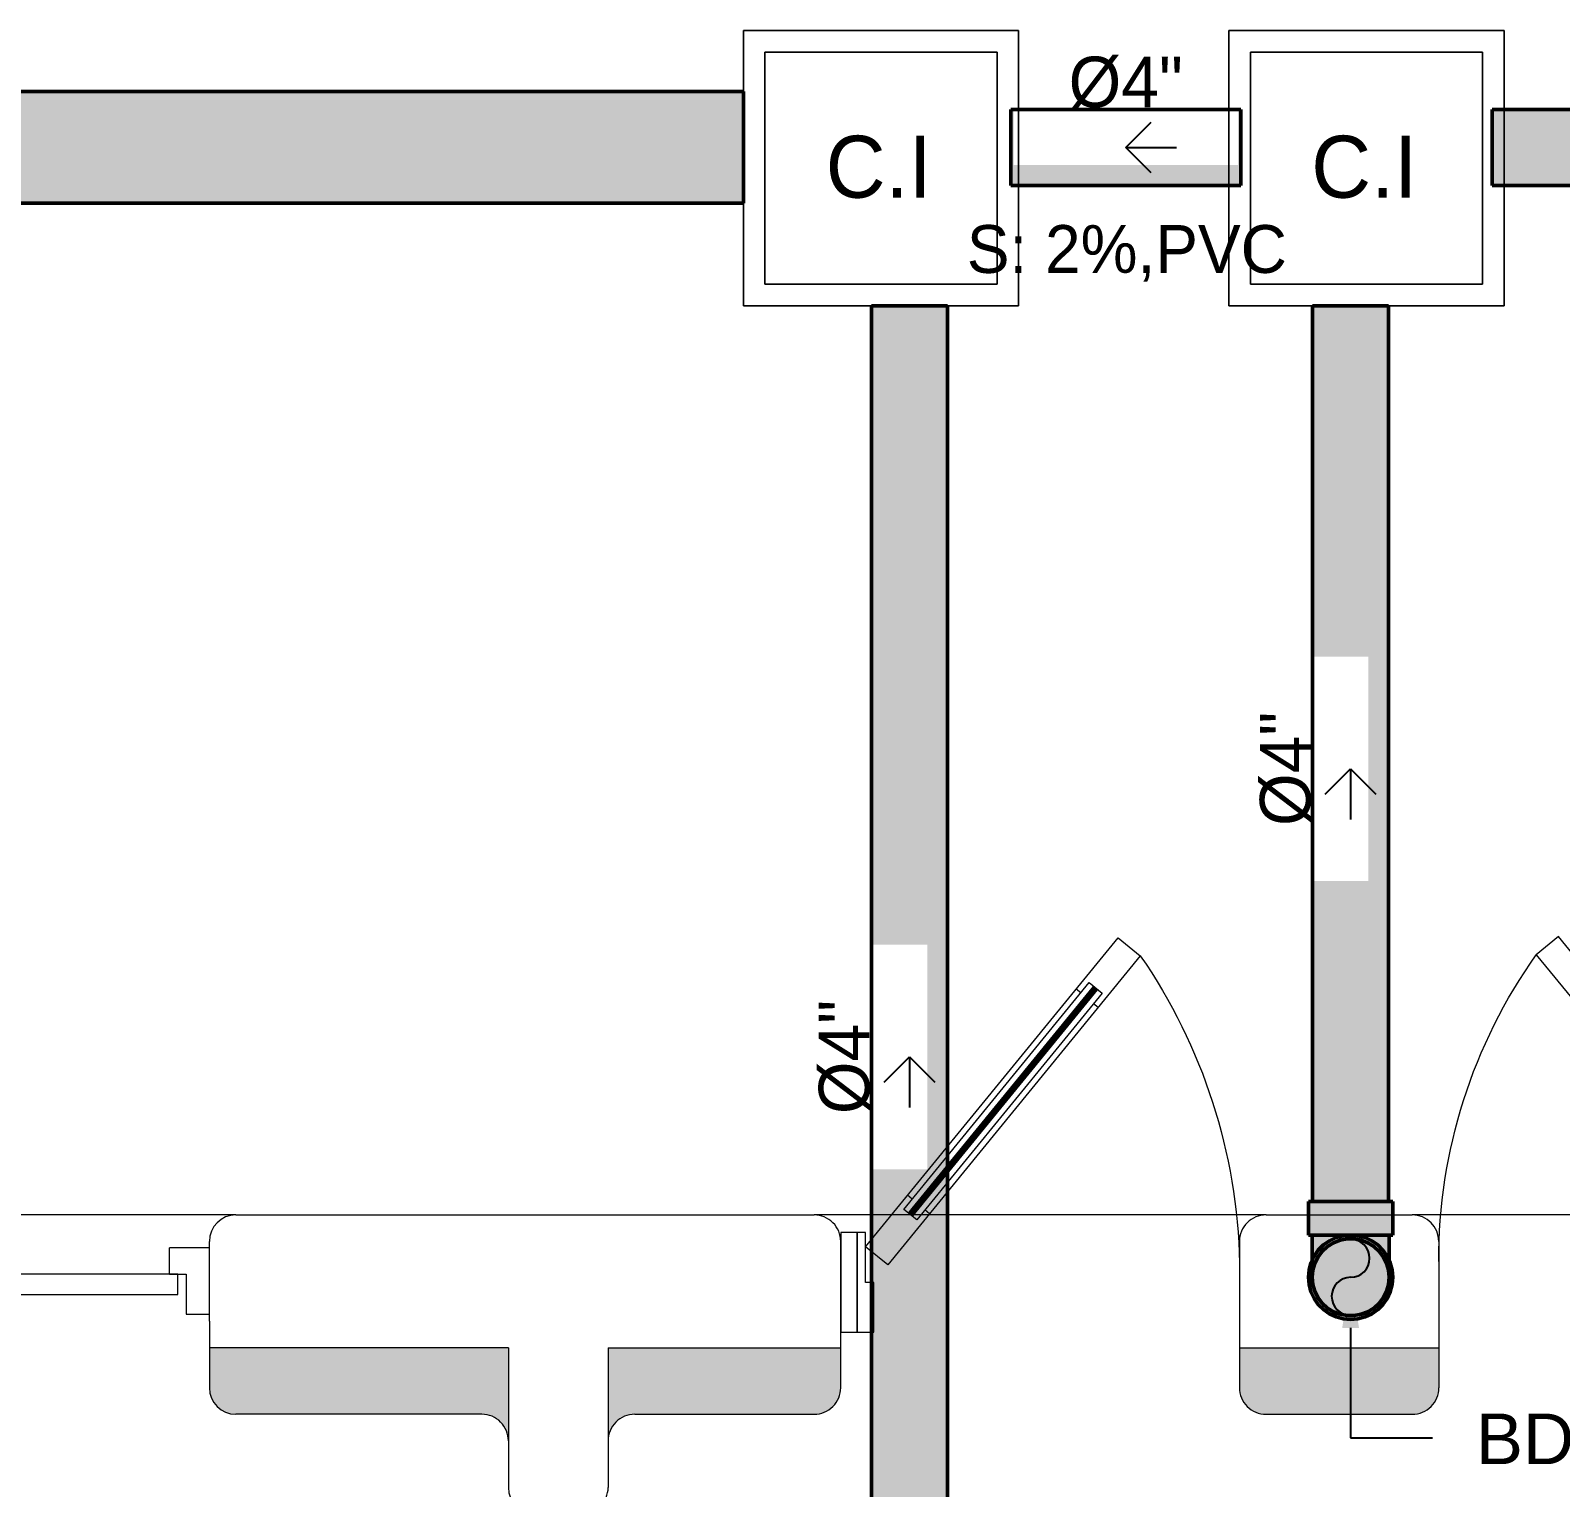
# Model space of a CAD drawing. Header units: metres. Extents: x -232 to 581, y 30 to 789.
# Drawn here: x 102.447 to 104.749, y 400.872 to 403.064 of the extents above; entities that cross this region are included whole.
import ezdxf

# ---------------------------------------------------------------- set-up
doc = ezdxf.new("R2010")
doc.units = ezdxf.units.M
for name, color, linetype, lineweight in [('000000ELEMENTOS', 252, 'Continuous', 18), ('A-DOOR', 35, 'Continuous', 5), ('A-WALL', 250, 'Continuous', 20), ('baños', 140, 'Continuous', 0), ('piscina', 131, 'Continuous', 0)]:
    doc.layers.add(name, color=color, linetype=linetype, lineweight=lineweight)
for name, color, linetype in [('A-TEXT', 252, 'Continuous'), ('GEN-TEXTOS INFO', 7, 'Continuous'), ('M-SY-PIPE-STANDARD-Drenaje Ventilacion', 254, 'Continuous')]:
    doc.layers.add(name, color=color, linetype=linetype)
doc.layers.add('G-Risr-Std-Nplt', color=7, linetype='Continuous', lineweight=18, plot=False)
doc.layers.add('M-SY-PIPE-STANDARD-Drenaje Sanitario', color=7, linetype='Continuous', true_color=0x726558)
doc.layers.add('PISO', color=7, linetype='Continuous', lineweight=5, true_color=0xe6e6e6)
doc.layers.add('RELLENO SECCION', color=8, linetype='Continuous', lineweight=0, transparency=0.4)
doc.styles.add('DS-CAST-01', font='GOTHIC.TTF', dxfattribs={"height": 3})
doc.styles.add('Schedule-Header', font='arial.ttf')
doc.styles.add('SIST.-CAST-01', font='GOTHIC.TTF', dxfattribs={"height": 2})
doc.styles.get("Standard").update_dxf_attribs({"font": 'arial.ttf'})

# ---------------------------------------------------------------- blocks, each defined once
blk = doc.blocks.new('A$Ca7b09788')
at = {"layer": 'A-DOOR'}
for p, q in [((2.739977043339877, 0.06000980011683055), (2.739983577247529, 0.1000097996204374)), ((2.799983576503166, 0.1000000001081816), (2.739983577247756, 0.100009800969616)), ((2.739977043339877, 0.06000980011683055), (2.764977042913245, 0.06000571642459818)), ((2.764977042913245, 0.06000571642459818), (2.764967242051796, 5.717169187846594e-06)), ((2.764967242051796, 5.717169187846594e-06), (2.799967241733839, 0))]:
    blk.add_line(p, q, dxfattribs=at)
blk.add_lwpolyline([(2.752394077807821, 0.06000777182291017), (2.09998605013584, 0.06016786992124423), (2.099981102870515, 0.02988115291410054), (2.752389130542497, 0.02972105481576648)], close=True, dxfattribs=at)
blk = doc.blocks.new('20.03.2026 LN 09 PRIMER NIVEL ARQ')
at = {"layer": 'RELLENO SECCION'}
h = blk.add_hatch(color=1, dxfattribs=at)
h.dxf.hatch_style = 1
h.paths.add_polyline_path([(-0.636018899353644, -42.69316608863596), (-1.086018869422105, -42.69316608863619), (-1.086018869422105, -42.75316608859646, 0.4142135623730951), (-1.046018869422085, -42.79316608859654), (-0.6760188993536644, -42.79316608859654, -0.4142135623729168), (-0.636018899353644, -42.8331660885965)])
h = blk.add_hatch(color=1, dxfattribs=at)
h.dxf.hatch_style = 1
h.paths.add_polyline_path([(0.4639972013633269, -42.69316608860402), (0.463997196341694, -42.75316607002765, 0.4142133322865041), (0.5039971649190989, -42.79316607002761), (0.7240101857805712, -42.79316624286207), (0.724053904330475, -42.79316621899864, 0.4138936576125217), (0.7640102113844591, -42.75316624377513), (0.7640102127539876, -42.69316632428365)])
h.paths.add_polyline_path([(-0.4860188993536383, -42.69316608860402), (-0.4860188993535814, -42.83316608859377, -0.4142135770811201), (-0.4460188973449419, -42.79316608859369), (-0.1759392363193513, -42.79316610215608, 0.4136303197150137), (-0.1360189043751632, -42.75316618240663), (-0.1360189030056063, -42.69316608860402)])
at = {"layer": 'A-DOOR', "color": 1, "extrusion": (0, 0, -1)}
for p, q in [((0.2251226785663789, -42.1591649070582), (0.2181573387120466, -42.15347478026786)), ((0.244483461146217, -42.17498129529088), (0.2514487413959046, -42.18067145188354)), ((-0.02876995912242819, -42.46939614572591), (-0.03573523937211576, -42.46370601893568)), ((-0.00940908713562294, -42.4852125339587), (-0.002443836688144074, -42.49090269055137))]:
    blk.add_line(p, q, dxfattribs=at)
for points in [[(0.09854468345400846, -42.54114929826665), (-0.2814229512477482, -42.07603144133225), (-0.3147143539317199, -42.10322814275025), (0.06525328077015047, -42.56834596988233)], [(-1.323868989530922, -42.53959572818246), (-0.9439012452043585, -42.07447796080351), (-0.9106098489305054, -42.10167467006806), (-1.293215477662386, -42.56679240730125)], [(-0.2571365419301515, -42.15949266922701), (0.02160614847724673, -42.50070121962722), (0.04096696085940721, -42.48488486119675), (-0.237775729547991, -42.14367622138968)]]:
    blk.add_lwpolyline(points, close=True, dxfattribs=at)
at = {"layer": 'A-DOOR', "color": 1}
for points in [[(-0.111044685979266, -42.5197196648968), (-0.1360189063597659, -42.51971966783992), (-0.1360188886828269, -42.66971966784047), (-0.111044668302327, -42.66971966489734)], [(-0.08601888891411136, -42.66971966194819), (-0.08601889775258087, -42.59471966194792), (-0.09854467714097837, -42.59471966342403), (-0.09854468597944788, -42.51971966342376), (-0.111044685979266, -42.5197196648968), (-0.111044668302327, -42.66971966489734)]]:
    blk.add_lwpolyline(points, close=True, dxfattribs=at)
at = {"layer": 'A-DOOR', "color": 1, "extrusion": (0, 0, -1)}
for centre, radius, start, end in [((-1.556056742790815, -42.56082522522195), 0.7920990514850217, 359.8306818948901, 35.42685170567928), ((0.3766057988200942, -42.58163763423306), 0.8407134914911082, 145.3158672397747, 178.8973755864636)]:
    blk.add_arc(centre, radius, start, end, dxfattribs=at)
at = {"layer": 'A-WALL', "color": 1}
for p, q in [((-1.04601886947313, -42.49316608961556), (-0.176018905908137, -42.49316608856873)), ((0.5039466267033959, -42.4931660091105), (0.7240102164061, -42.49316614997247)), ((-1.086018869422105, -42.65316608865135), (-1.086018869422105, -42.53316608993475)), ((-0.1360189043751348, -42.75316618484135), (-0.1360188993535303, -42.53316608856881)), ((0.4639972013633269, -42.53316597713797), (0.4639972013633269, -42.75314603686388)), ((0.764010216406092, -42.53316614997243), (0.7640102113844591, -42.75316624620984)), ((-1.086018869422105, -42.65316608865135), (-1.086018869422105, -42.75316608859657)), ((-0.636018899353644, -42.69316608863596), (-1.086018869422105, -42.69316608863619)), ((-0.636018899353644, -42.69316608863596), (-0.6360188993535303, -42.90316608859393)), ((-0.4860188993536099, -42.69316608860402), (-0.1360188993535303, -42.69316608860402)), ((-0.4860188993536099, -42.69316608860402), (-0.4860188993535814, -42.90316608859393)), ((0.4639971699407397, -42.69316608860402), (0.764010216406092, -42.69316632428365)), ((-0.6760188993536644, -42.79316608859654), (-1.046018869422085, -42.79316608859654)), ((-0.4460188993535894, -42.79316608859369), (-0.1759392363201471, -42.79316610215608)), ((0.5039971649190989, -42.79316607002761), (0.7240101857805712, -42.79316624286207)), ((0.5941207751842796, -42.79316614082552), (0.7240976228287934, -42.79316614735251))]:
    blk.add_line(p, q, dxfattribs=at)
for centre, start, end in [((-1.046018869422085, -42.53316608993475), 90.0000000731432, 180), ((-0.1760188993535508, -42.53316608856881), 0, 90.0000000731432), ((0.5039972013633189, -42.53316597713797), 89.9999690553643, 180), ((0.7240102164061, -42.53316614997243), 0, 89.99996905536267), ((-1.046018869422085, -42.75316608859657), 180, 270), ((-0.1760189043751552, -42.75316618149361), 269.9999999999886, 0), ((0.503997196341686, -42.75316607002765), 179.971304605594, 269.9999690553643), ((0.7240102113844671, -42.75316624286211), 269.9999690553643, 0), ((-0.6760188993536644, -42.8331660885965), 1.042204158021965e-10, 90.00000000411345), ((-0.4460188993535894, -42.83316608859366), 89.9999999999886, 180.0000000000065), ((-0.5960188993535098, -42.90316608859393), 180.0000000001042, 270), ((-0.5260188993535735, -42.90316608859393), 270, 6.513775987637282e-12)]:
    blk.add_arc(centre, 0.04, start, end, dxfattribs=at)
at = {"layer": 'piscina', "color": 1, "extrusion": (0, 0, -1), "const_width": 0.009999999999999998}
blk.add_lwpolyline([(-0.2474561506401756, -42.15158447511067), (0.0312865993718674, -42.49279296590623)], dxfattribs=at)
at = {"layer": 'PISO', "color": 1}
for p, q in [((-1.046018869303566, -42.49316608993468), (-3.926018862414111, -42.49316608860397)), ((0.5039972239252108, -42.49316597713801), (-0.1760189046796654, -42.49316608856873)), ((1.403981100629721, -42.4931660960857), (0.724010434127706, -42.49316614997304))]:
    blk.add_line(p, q, dxfattribs=at)
at = {"color": 1}
blk.add_blockref('A$Ca7b09788', (-3.886018862414119, -42.64257681394838), dxfattribs=at)
at = {"layer": 'baños', "color": 1, "linetype": 'Continuous'}
for tag, p in [('TRADENAME', (-12.06114936981487, -62.07078183069393)), ('MODELNUMBER', (-12.06114936975916, -62.07073949872006)), ('PRODUCT', (-12.06114936987058, -62.07082416266803)), ('MATERIAL', (-12.06114936992651, -62.07086649464213))]:
    blk.add_attdef(tag, p, '', height=2.5399184405861e-05, rotation=359.9999244952277, dxfattribs=at)
blk = doc.blocks.new('_Open90')
at = {"color": 0, "linetype": 'ByBlock', "lineweight": -2}
for p, q in [((-0.5, 0.5), (0, 0)), ((0, 0), (-1, 0)), ((0, 0), (-0.5, -0.5))]:
    blk.add_line(p, q, dxfattribs=at)
blk = doc.blocks.new('Aecb_Othr_Rnd_2Line_PipeBreak_Patt_Rise')
at = {"linetype": 'ByBlock', "lineweight": -2}
blk.add_hatch(color=0, dxfattribs=at).paths.add_polyline_path([(1, 0, 0.4142135623730951), (0, 1, -1), (0, 0, 1), (0, -1, 0.4142135623730951)])
at = {"color": 0, "linetype": 'ByBlock', "lineweight": -2}
for centre, start, end in [((0, 0.5), 270, 90), ((0, -0.5), 90, 270)]:
    blk.add_arc(centre, 0.5, start, end, dxfattribs=at)
at = {"layer": 'G-Risr-Std-Nplt', "color": 0, "linetype": 'ByBlock', "lineweight": -2}
blk.add_circle((0, 0), 1, dxfattribs=at)
blk = doc.blocks.new('DR 20.03.26 LN09')
at = {"layer": 'M-SY-PIPE-STANDARD-Drenaje Sanitario', "linetype": 'Continuous', "lineweight": 50}
for points in [[(-14678.31580516654, -2179.802190876902), (-14678.31580516654, -2186.427190876902), (-14365.86957278046, -2186.427190876902), (-14365.86957278046, -2179.802190876902), (-14515.44197517337, -2179.802190876902), (-14515.44197517337, -2183.163963480572), (-14528.74340277364, -2183.163963480572), (-14528.74340277364, -2179.802190876902)], [(-14350.02172311802, -2180.864690876902), (-14350.02172311802, -2185.364690876901), (-14336.39118667342, -2185.364690876901), (-14336.39118667342, -2180.864690876902), (-14336.55574109558, -2180.864690876902), (-14336.55574109558, -2184.163963480572), (-14349.85716869585, -2184.163963480572), (-14349.85716869585, -2180.864690876902)], [(-14321.50423606688, -2180.864690876902), (-14321.50423606688, -2185.364690876901), (-14244.70488556218, -2185.364690876901), (-14244.70488556218, -2180.864690876902), (-14276.45384701439, -2180.864690876902), (-14276.45384701439, -2184.163963480572), (-14289.75527461466, -2184.163963480572), (-14289.75527461466, -2180.864690876902)], [(-14358.27252942331, -2279.263923212306), (-14356.02252942331, -2279.263923212306), (-14353.77252942331, -2279.263923212306), (-14353.77252942331, -2192.509234028592), (-14358.27252942331, -2192.509234028592), (-14358.27252942331, -2230.360864820312), (-14354.97325681963, -2230.360864820312), (-14354.97325681963, -2243.662292420586), (-14358.27252942331, -2243.662292420586)], [(-14332.13338926644, -2245.567293290191), (-14329.88338926644, -2245.567293290191), (-14327.63338926644, -2245.567293290191), (-14327.63338926644, -2192.509234028585), (-14332.13338926644, -2192.509234028585), (-14332.13338926644, -2213.287549859248), (-14328.83411666277, -2213.287549859248), (-14328.83411666277, -2226.588977459518), (-14332.13338926644, -2226.588977459518)], [(-14332.34540864897, -2249.633172846012), (-14332.38338926644, -2250.06729329018), (-14332.34540864897, -2250.501413734348), (-14332.23262081841, -2250.922343648494), (-14332.0484527759, -2251.31729329018), (-14331.79850037424, -2251.674262314396), (-14331.49035829066, -2251.982404397975), (-14331.13338926644, -2252.232356799641), (-14330.73843962475, -2252.416524842143), (-14330.31750971061, -2252.529312672708), (-14329.88338926644, -2252.567293290178), (-14329.44926882227, -2252.529312672708), (-14329.02833890813, -2252.416524842143), (-14328.63338926644, -2252.232356799641), (-14328.27642024223, -2251.982404397975), (-14327.96827815865, -2251.674262314396), (-14327.71832575698, -2251.31729329018), (-14327.53415771448, -2250.922343648494), (-14327.42136988391, -2250.501413734348), (-14327.38338926644, -2250.06729329018), (-14327.42136988391, -2249.633172846012), (-14327.53415771448, -2249.212242931866), (-14327.61233018425, -2249.044601529435), (-14327.60213926644, -2249.044601529435), (-14327.60213926644, -2247.56729329018), (-14327.38338926644, -2247.56729329018), (-14327.38338926644, -2245.567293290178), (-14332.38338926644, -2245.567293290178), (-14332.38338926644, -2247.56729329018), (-14332.16463926644, -2247.56729329018), (-14332.16463926644, -2249.044601529435), (-14332.15444834863, -2249.044601529435), (-14332.23262081841, -2249.212242931866)], [(-14332.09507874073, -2249.653856875091), (-14332.13338926644, -2250.06729329018), (-14332.09507874073, -2250.480729705267), (-14331.9814517826, -2250.880087039102), (-14331.79637782183, -2251.251765656654), (-14331.54615933019, -2251.583108488383), (-14331.23931719829, -2251.862832051562), (-14330.88630056694, -2252.081410695728), (-14330.4991309941, -2252.231400987319), (-14330.09099307524, -2252.307695186842), (-14329.67578545765, -2252.307695186842), (-14329.26764753878, -2252.231400987319), (-14328.88047796595, -2252.081410695728), (-14328.52746133459, -2251.862832051562), (-14328.2206192027, -2251.583108488383), (-14327.97040071105, -2251.251765656654), (-14327.78532675028, -2250.880087039102), (-14327.67169979215, -2250.480729705267), (-14327.63338926644, -2250.06729329018), (-14327.67169979215, -2249.653856875091), (-14327.78532675028, -2249.254499541259), (-14327.97040071105, -2248.882820923705), (-14328.2206192027, -2248.551478091975), (-14328.52746133459, -2248.2717545288), (-14328.88047796595, -2248.05317588463), (-14329.26764753878, -2247.903185593041), (-14329.67578545765, -2247.826891393515), (-14330.09099307524, -2247.826891393515), (-14330.4991309941, -2247.903185593041), (-14330.88630056694, -2248.05317588463), (-14331.23931719829, -2248.2717545288), (-14331.54615933019, -2248.551478091975), (-14331.79637782183, -2248.882820923705), (-14331.9814517826, -2249.254499541259)]]:
    blk.add_hatch(color=251, dxfattribs=at).paths.add_polyline_path(points, flags=0)
at = {"layer": '000000ELEMENTOS', "color": 10, "linetype": 'Continuous', "lineweight": 15}
for p, q in [((-14349.55597818426, -2176.195639432377), (-14365.86957278046, -2176.195639432384)), ((-14365.86957278046, -2176.195639432384), (-14365.86957278046, -2192.509234028588)), ((-14349.55597818425, -2192.509234028581), (-14349.55597818426, -2176.195639432377)), ((-14320.78342368324, -2176.195639432377), (-14337.09701827945, -2176.195639432384)), ((-14337.09701827945, -2176.195639432384), (-14337.09701827944, -2192.509234028588)), ((-14320.78342368324, -2192.509234028581), (-14320.78342368324, -2176.195639432377)), ((-14350.83699155693, -2177.477172008859), (-14364.58790108376, -2177.477172008865)), ((-14364.58790108376, -2177.477172008865), (-14364.58790108375, -2191.228081535688)), ((-14350.83699155693, -2191.228081535683), (-14350.83699155693, -2177.477172008859)), ((-14322.06443705591, -2177.477172008859), (-14335.81534658274, -2177.477172008865)), ((-14335.81534658274, -2177.477172008865), (-14335.81534658273, -2191.228081535688)), ((-14322.06443705591, -2191.228081535683), (-14322.06443705591, -2177.477172008859)), ((-14364.58790108375, -2191.228081535688), (-14350.83699155693, -2191.228081535683)), ((-14335.81534658273, -2191.228081535688), (-14322.06443705591, -2191.228081535683)), ((-14365.86957278046, -2192.509234028588), (-14349.55597818425, -2192.509234028581)), ((-14337.09701827944, -2192.509234028588), (-14320.78342368324, -2192.509234028581))]:
    blk.add_line(p, q, dxfattribs=at)
at = {"layer": '000000ELEMENTOS'}
for p, q in [((-14365.86957278046, -2176.195639432384), (-14349.55597818427, -2176.195639432384)), ((-14365.86957278046, -2192.509234028592), (-14365.86957278046, -2176.195639432384)), ((-14349.55597818427, -2176.195639432384), (-14349.55597818427, -2192.509234028592)), ((-14337.09701827945, -2176.195639432384), (-14320.78342368325, -2176.195639432384)), ((-14337.09701827945, -2192.509234028592), (-14337.09701827945, -2176.195639432384)), ((-14320.78342368325, -2176.195639432384), (-14320.78342368325, -2192.509234028592)), ((-14364.58790108376, -2177.477172008865), (-14350.83699155694, -2177.477172008865)), ((-14364.58790108376, -2191.228081535683), (-14364.58790108376, -2177.477172008865)), ((-14350.83699155694, -2177.477172008865), (-14350.83699155694, -2191.228081535683)), ((-14335.81534658274, -2177.477172008865), (-14322.06443705592, -2177.477172008865)), ((-14335.81534658274, -2191.228081535683), (-14335.81534658274, -2177.477172008865)), ((-14322.06443705592, -2177.477172008865), (-14322.06443705592, -2191.228081535683)), ((-14350.83699155694, -2191.228081535683), (-14364.58790108376, -2191.228081535683)), ((-14322.06443705592, -2191.228081535683), (-14335.81534658274, -2191.228081535683)), ((-14349.55597818427, -2192.509234028592), (-14365.86957278046, -2192.509234028592)), ((-14320.78342368325, -2192.509234028592), (-14337.09701827945, -2192.509234028592))]:
    blk.add_line(p, q, dxfattribs=at)
at = {"layer": 'A-TEXT', "linetype": 'ByBlock', "lineweight": -2}
for p, q in [((-14329.88408167189, -2253.067293210275, -17.69999999999997), (-14329.88558689297, -2259.588996798342, -17.69999999999997)), ((-14329.88558689297, -2259.588996798342, -17.69999999999997), (-14325.03723968814, -2259.588996798342, -17.69999999999997))]:
    blk.add_line(p, q, dxfattribs=at)
at = {"layer": 'A-TEXT'}
blk.add_solid([(-14330.38408165858, -2253.067177809367, -17.69999999999997), (-14329.88338926644, -2250.06729329018, -17.69999999999997), (-14329.38408168521, -2253.067408611183, -17.69999999999997)], dxfattribs=at)
at = {"layer": 'M-SY-PIPE-STANDARD-Drenaje Sanitario', "color": 251, "linetype": 'Continuous', "lineweight": 50}
for points in [[(-14678.31580516654, -2179.802190876902), (-14365.86957278046, -2179.802190876902)], [(-14365.86957278046, -2179.802190876902), (-14365.86957278046, -2186.427190876902)], [(-14350.02172311802, -2180.864690876902), (-14336.39118667342, -2180.864690876902)], [(-14350.02172311802, -2185.364690876901), (-14350.02172311802, -2180.864690876902)], [(-14336.39118667342, -2180.864690876902), (-14336.39118667342, -2185.364690876901)], [(-14321.50423606688, -2180.864690876902), (-14244.70488556218, -2180.864690876902)], [(-14321.50423606688, -2185.364690876901), (-14321.50423606688, -2180.864690876902)], [(-14336.39118667342, -2185.364690876901), (-14350.02172311802, -2185.364690876901)], [(-14244.70488556218, -2185.364690876901), (-14321.50423606688, -2185.364690876901)], [(-14365.86957278046, -2186.427190876902), (-14678.31580516654, -2186.427190876902)], [(-14358.27252942331, -2192.509234028592), (-14358.27252942331, -2279.263923212306)], [(-14358.27252942331, -2192.509234028592), (-14353.77252942331, -2192.509234028592)], [(-14353.77252942331, -2279.263923212306), (-14353.77252942331, -2192.509234028592)], [(-14332.13338926644, -2192.509234028585), (-14332.13338926644, -2245.567293290191)], [(-14332.13338926644, -2192.509234028585), (-14327.63338926644, -2192.509234028585)], [(-14327.63338926644, -2245.567293290191), (-14327.63338926644, -2192.509234028585)], [(-14327.38338926644, -2245.567293290178), (-14332.38338926644, -2245.567293290178)], [(-14332.38338926644, -2247.56729329018), (-14332.38338926644, -2245.567293290178)], [(-14332.13338926644, -2245.567293290191), (-14327.63338926644, -2245.567293290191)], [(-14327.38338926644, -2247.56729329018), (-14327.38338926644, -2245.567293290178)], [(-14332.38338926644, -2247.56729329018), (-14329.88338926644, -2247.56729329018)], [(-14327.38338926644, -2250.06729329018), (-14327.42136988391, -2249.633172846012), (-14327.53415771448, -2249.212242931866), (-14327.71832575698, -2248.817293290178), (-14327.96827815865, -2248.460324265963), (-14328.27642024223, -2248.152182182383), (-14328.63338926644, -2247.902229780719), (-14329.02833890813, -2247.718061738215), (-14329.44926882227, -2247.605273907649), (-14329.88338926644, -2247.56729329018), (-14330.31750971061, -2247.605273907649), (-14330.73843962475, -2247.718061738215), (-14331.13338926644, -2247.902229780719), (-14331.49035829066, -2248.152182182383), (-14331.79850037424, -2248.460324265963), (-14332.0484527759, -2248.817293290178), (-14332.23262081841, -2249.212242931866), (-14332.34540864897, -2249.633172846012), (-14332.38338926644, -2250.06729329018), (-14332.34540864897, -2250.501413734348), (-14332.23262081841, -2250.922343648494), (-14332.0484527759, -2251.31729329018), (-14331.79850037424, -2251.674262314396), (-14331.49035829066, -2251.982404397975), (-14331.13338926644, -2252.232356799641), (-14330.73843962475, -2252.416524842143), (-14330.31750971061, -2252.529312672708), (-14329.88338926644, -2252.567293290178), (-14329.44926882227, -2252.529312672708), (-14329.02833890813, -2252.416524842143), (-14328.63338926644, -2252.232356799641), (-14328.27642024223, -2251.982404397975), (-14327.96827815865, -2251.674262314396), (-14327.71832575698, -2251.31729329018), (-14327.53415771448, -2250.922343648494), (-14327.42136988391, -2250.501413734348), (-14327.38338926644, -2250.06729329018)], [(-14327.60213926644, -2247.56729329018), (-14332.16463926644, -2247.56729329018)], [(-14332.16463926644, -2247.56729329018), (-14332.16463926644, -2250.06729329018)], [(-14327.60213926644, -2250.06729329018), (-14327.64098188279, -2249.648114702661), (-14327.75618699311, -2249.243210739191), (-14327.94383142556, -2248.866369918616), (-14328.19752517403, -2248.530425103112), (-14328.5086290022, -2248.246816490446), (-14328.86654864233, -2248.025202031777), (-14329.25909557034, -2247.873128541691), (-14329.67290207142, -2247.795774700506), (-14330.09387646147, -2247.795774700506), (-14330.50768296255, -2247.873128541691), (-14330.90022989056, -2248.025202031777), (-14331.25814953068, -2248.246816490446), (-14331.56925335885, -2248.530425103112), (-14331.82294710733, -2248.866369918616), (-14332.01059153977, -2249.243210739191), (-14332.12579665009, -2249.648114702661), (-14332.16463926644, -2250.06729329018), (-14332.12579665009, -2250.486471877699), (-14332.01059153977, -2250.891375841169), (-14331.82294710733, -2251.268216661745), (-14331.56925335885, -2251.604161477248), (-14331.25814953068, -2251.887770089914), (-14330.90022989056, -2252.109384548583), (-14330.50768296255, -2252.261458038669), (-14330.09387646147, -2252.338811879852), (-14329.67290207142, -2252.338811879852), (-14329.25909557034, -2252.261458038669), (-14328.86654864233, -2252.109384548583), (-14328.5086290022, -2251.887770089914), (-14328.19752517403, -2251.604161477248), (-14327.94383142556, -2251.268216661745), (-14327.75618699311, -2250.891375841169), (-14327.64098188279, -2250.486471877699), (-14327.60213926644, -2250.06729329018)], [(-14329.88338926644, -2247.56729329018), (-14327.38338926644, -2247.56729329018)], [(-14327.60213926644, -2250.06729329018), (-14327.60213926644, -2247.56729329018)]]:
    blk.add_lwpolyline(points, dxfattribs=at)
at = {"layer": 'M-SY-PIPE-STANDARD-Drenaje Sanitario', "color": 251, "linetype": 'Continuous', "lineweight": -3}
for p, xscale, yscale, zscale, rotation in [((-14343.20645489572, -2183.114690876902), 3, 3, 3, 180), ((-14356.02252942331, -2237.01157862045), 3.000000000000001, 3.000000000000001, 3.000000000000001, 90)]:
    blk.add_blockref('_Open90', p, dxfattribs=dict(at, xscale=xscale, yscale=yscale, zscale=zscale, rotation=rotation))
at = {"layer": 'M-SY-PIPE-STANDARD-Drenaje Sanitario', "color": 251, "linetype": 'Continuous', "lineweight": -3, "ltscale": 0.5, "xscale": 2.25, "yscale": 2.25, "zscale": 2.25}
blk.add_blockref('Aecb_Othr_Rnd_2Line_PipeBreak_Patt_Rise', (-14329.88338926644, -2250.06729329018), dxfattribs=at)
at = {"layer": 'M-SY-PIPE-STANDARD-Drenaje Ventilacion', "color": 254, "linetype": 'Continuous', "lineweight": -3, "xscale": 3.000000000000001, "yscale": 3.000000000000001, "zscale": 3.000000000000001, "rotation": 90}
blk.add_blockref('_Open90', (-14329.88338926644, -2219.938263659382), dxfattribs=at)
at = {"layer": '000000ELEMENTOS', "style": 'SIST.-CAST-01'}
for p in [(-14360.98978838241, -2186.098119116779), (-14332.21723388139, -2186.098119116779)]:
    blk.add_text('C.I', height=3.673492235027141, dxfattribs=at).set_placement(p)
at = {"layer": 'A-TEXT', "style": 'Schedule-Header'}
blk.add_text('BD-1 Ø4"PVC', height=3, dxfattribs=at).set_placement((-14322.46419739619, -2261.139133223991, -17.69999999999997))
at = {"layer": 'GEN-TEXTOS INFO', "style": 'SIST.-CAST-01'}
blk.add_text('S: 2%%%,PVC', height=2.835444276076104, dxfattribs=at).set_placement((-14352.62720141831, -2190.554981181387))
at = {"layer": 'M-SY-PIPE-STANDARD-Drenaje Sanitario', "color": 251, "linetype": 'Continuous', "lineweight": -3, "insert": (-14343.20645489572, -2179.294690876903), "char_height": 3, "attachment_point": 5, "style": 'DS-CAST-01'}
blk.add_mtext('%%C4"', dxfattribs=at)
at = {"layer": 'M-SY-PIPE-STANDARD-Drenaje Sanitario', "color": 251, "linetype": 'Continuous', "lineweight": -3, "insert": (-14359.84252942331, -2237.01157862045), "char_height": 3, "attachment_point": 5, "rotation": 90, "style": 'DS-CAST-01'}
blk.add_mtext('%%C4"', dxfattribs=at)
at = {"layer": 'M-SY-PIPE-STANDARD-Drenaje Ventilacion', "color": 254, "linetype": 'Continuous', "lineweight": -3, "insert": (-14333.70338926644, -2219.938263659382), "char_height": 3, "attachment_point": 5, "rotation": 90, "style": 'DS-CAST-01'}
blk.add_mtext('%%C4"', dxfattribs=at)

msp = doc.modelspace()

# ---------------------------------------------------------------- block references
at = {"color": 1}
msp.add_blockref('20.03.2026 LN 09 PRIMER NIVEL ARQ', (103.801780673263, 443.7748049427501), dxfattribs=at)
at = {"layer": 'M-SY-PIPE-STANDARD-Drenaje Sanitario', "xscale": 0.02539304808409144, "yscale": 0.02539304808409144, "zscale": 0.02539304808409144}
msp.add_blockref('DR 20.03.26 LN09', (468.3124331888575, 458.3238322143945), dxfattribs=at)

doc.saveas('drawing.dxf')
